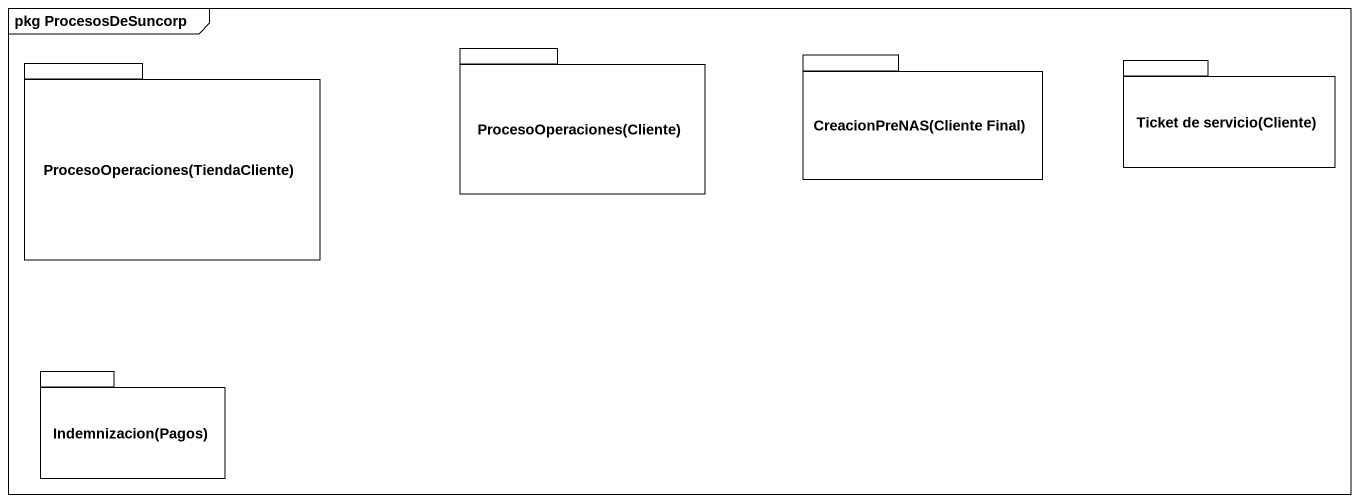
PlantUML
@startuml
mainframe pkg ProcesosDeSuncorp
package "ProcesoOperaciones(TiendaCliente)" as ProcesoOperaciones {
}
package "ProcesoOperaciones(Cliente)" as ProcesoOperaciones_Cliente {
}
package "CreacionPreNAS(Cliente Final)" as CreacionPreNAS_Cliente_Final {
}
package "Ticket de servicio(Cliente)" as Ticket_de_servicio_Cliente {
}
package "Indemnizacion(Pagos)" as Indemnizacion_Pagos {
}
@enduml
